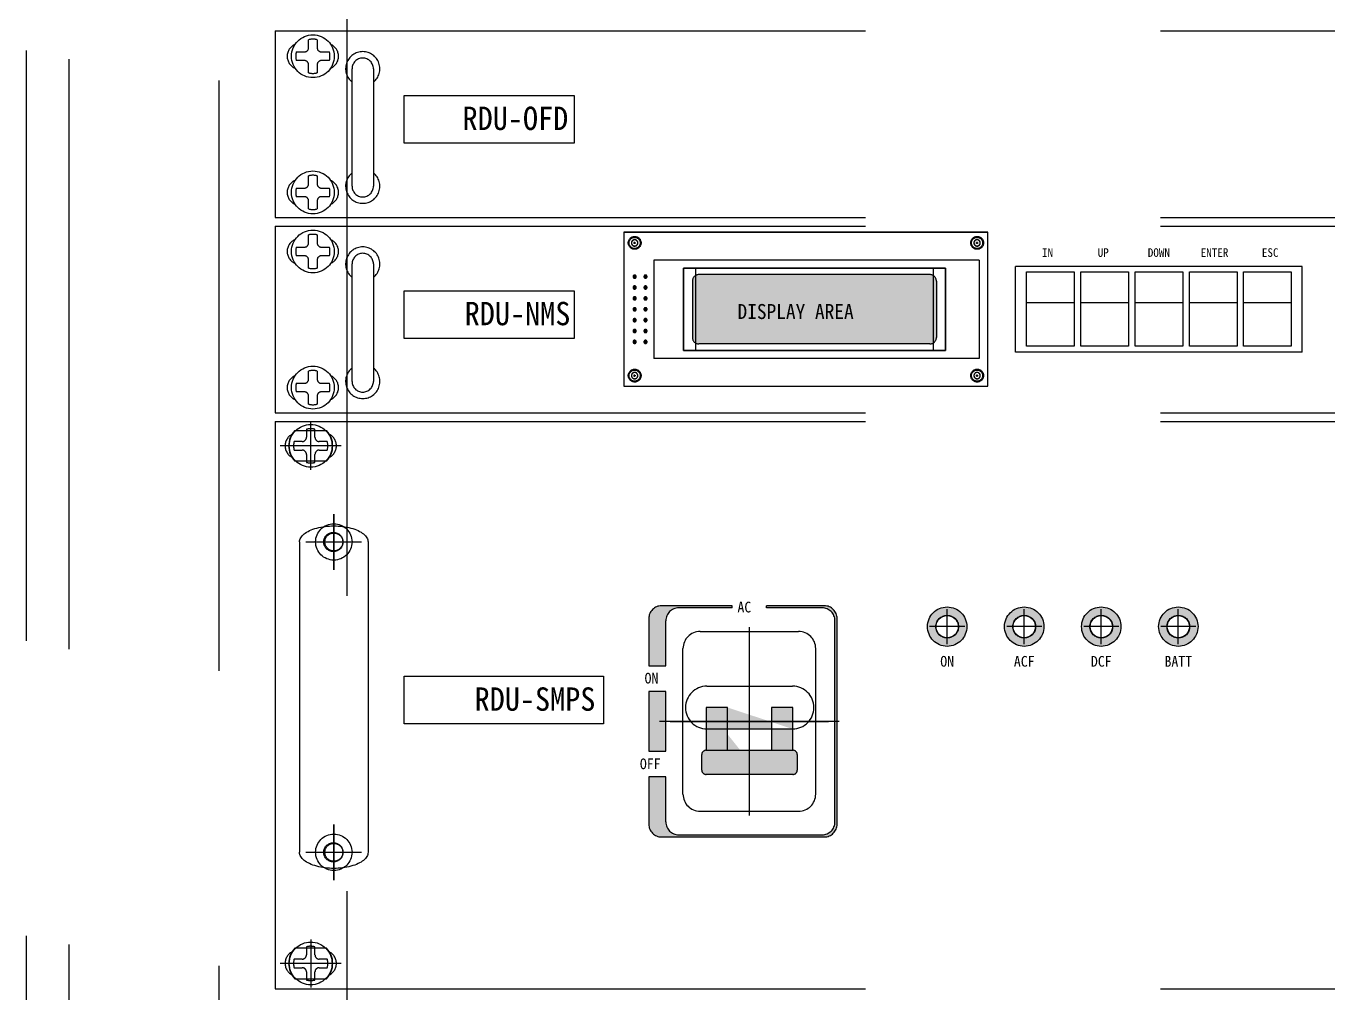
# Model space of a CAD drawing. Header units: millimetres. Extents: x 0 to 2521, y -5 to 594.
# Drawn here: x 2443.82 to 2454.85, y 384.1 to 392.29 of the extents above; entities that cross this region are included whole.
import ezdxf
from ezdxf.enums import TextEntityAlignment as Align

# ---------------------------------------------------------------- set-up
doc = ezdxf.new("R2010")
doc.units = ezdxf.units.MM
doc.header["$LTSCALE"] = 10
doc.linetypes.add('A-DASHD01', pattern=[0.75, 0.5, -0.25])
doc.layers.add('TT-WIRE-EQPM', color=2, linetype='Continuous')
doc.styles.add('굴림체', font='GulimChe.ttf')

# ---------------------------------------------------------------- blocks, each defined once
blk = doc.blocks.new('SMOOTH_0$00025')
at = {"const_width": 0.0001246667}
blk.add_lwpolyline([(-6.2e-05, 0, 1), (6.2e-05, 0, 1)], format="xyb", close=True, dxfattribs=at)

msp = doc.modelspace()

# ---------------------------------------------------------------- hatches: boundary and pattern name
at = {"layer": 'TT-WIRE-EQPM', "linetype": 'A-DASHD01'}
msp.add_hatch(color=256, dxfattribs=at).paths.add_polyline_path([(2451.532677721611, 390.1288180951244, 0.4142135623730951), (2451.478283173574, 390.1832126431627), (2449.520079444195, 390.1832126431627, 0.4142135623730951), (2449.465684896156, 390.1288180951244), (2449.465684896156, 389.650146072387, 0.4142135623730951), (2449.520079444195, 389.5957515243487), (2451.478283173574, 389.5957515243487, 0.4142135623730951), (2451.532677721611, 389.650146072387)])
h = msp.add_hatch(color=256, dxfattribs=at)
h.paths.add_polyline_path([(2449.240767749392, 385.927556477389), (2449.09571562129, 385.927556477389), (2449.09571562129, 385.5286631251083, 0.4142135623731477), (2449.204504717367, 385.4198740290316), (2450.582499934338, 385.4198740290313, 0.4142135623731398), (2450.691289030414, 385.528663125108), (2450.691289030414, 386.3989758937211), (2450.673157514402, 386.3989758937211), (2450.673157514402, 385.5467946411209, -0.4142135623731457), (2450.564368418325, 385.4380055450442), (2449.349556845469, 385.4380055450444, -0.4142135623730921), (2449.240767749392, 385.546794641121)])
h.paths.add_polyline_path([(2449.240767749392, 386.6528171178999), (2449.09571562129, 386.6528171178999), (2449.09571562129, 386.1451346695422), (2449.240767749392, 386.1451346695422)])
h.paths.add_polyline_path([(2450.582499934338, 387.3780777584108), (2450.092949001993, 387.3780777584108), (2450.092949001993, 387.359946242398), (2450.564368418325, 387.359946242398, -0.4142135623731119), (2450.673157514402, 387.2511571463214), (2450.673157514402, 386.3989758937211), (2450.691289030414, 386.3989758937211), (2450.691289030414, 387.2692886623341, 0.4142135623729869)])
h.paths.add_polyline_path([(2449.349556845469, 387.359946242398), (2449.802844745789, 387.359946242398), (2449.802844745789, 387.3780777584108), (2449.204504717367, 387.3780777584108, 0.4142135623731395), (2449.09571562129, 387.2692886623341), (2449.09571562129, 386.8703953100531), (2449.240767749392, 386.8703953100531), (2449.240767749392, 387.2511571463214, -0.4142135623730285)])
h = msp.add_hatch(color=256, dxfattribs=at)
h.paths.add_polyline_path([(2451.623805522449, 387.0342882440289, 1), (2451.623805522449, 387.3679081386638, 1)])
h.paths.add_polyline_path([(2451.623805522449, 387.2953820746127, -1), (2451.623805522449, 387.1068143080798, -1)], flags=16)
h.paths.add_polyline_path([(2452.276540098909, 387.3679081386638, 1), (2452.276540098909, 387.0342882440289, 1)])
h.paths.add_polyline_path([(2452.276540098909, 387.1068143080798, -1), (2452.276540098909, 387.2953820746127, -1)], flags=16)
h.paths.add_polyline_path([(2452.929274675369, 387.0342882440289, 1), (2452.929274675369, 387.3679081386638, 1)])
h.paths.add_polyline_path([(2452.929274675369, 387.2953820746127, -1), (2452.929274675369, 387.1068143080798, -1)], flags=16)
h.paths.add_polyline_path([(2453.582009251829, 387.0342882440289, 1), (2453.582009251829, 387.3679081386638, 1)])
h.paths.add_polyline_path([(2453.582009251829, 387.2953820746127, -1), (2453.582009251829, 387.1068143080798, -1)], flags=16)
h = msp.add_hatch(color=256, dxfattribs=at)
edge = h.paths.add_edge_path()
edge.add_line((2450.35374856355, 386.1176443023709), (2450.35374856355, 385.9857989318549))
edge.add_arc((2450.317485531524, 385.9857989318549), 0.03626303202554672, -90, 0, ccw=False)
edge.add_line((2450.317485531524, 385.9495358998294), (2449.581456525835, 385.9495358998294))
edge.add_arc((2449.581456525835, 385.9857989318549), 0.03626303202554672, 180, 270, ccw=False)
edge.add_line((2449.545193493809, 385.9857989318549), (2449.545193493809, 386.1176443023709))
edge.add_arc((2449.581456525835, 386.1176443023709), 0.03626303202554672, 90, 180, ccw=False)
edge.add_line((2449.581456525835, 386.1539073343964), (2450.317485531524, 386.1539073343964))
edge.add_arc((2450.317485531524, 386.1176443023709), 0.03626303202554672, 0, 90, ccw=False)
h.paths.add_polyline_path([(2450.136170371396, 386.5165376546519), (2450.136170371396, 386.1539073343964), (2450.317485531524, 386.1539073343964), (2450.317485531524, 386.5165376546519)])
edge = h.paths.add_edge_path()
edge.add_line((2449.588526308655, 386.3345696454185), (2450.313786949166, 386.3345696454185))
edge.add_line((2449.762771685962, 386.5165376546519), (2449.581456525835, 386.5165376546519))
edge.add_line((2449.690245621911, 386.1539073343964), (2449.871560782039, 386.1539073343964))
edge.add_line((2449.581456525835, 386.5165376546519), (2449.581456525835, 386.1539073343964))
edge.add_line((2449.762771685962, 386.1539073343964), (2449.762771685962, 386.5165376546519))
h = msp.add_hatch(color=256, dxfattribs=at)
h.paths.add_polyline_path([(2449.581456525835, 386.1539073343964), (2449.762771685962, 386.1539073343964), (2449.762771685962, 386.5165376546519), (2449.581456525835, 386.5165376546519)])
edge = h.paths.add_edge_path()
edge.add_line((2449.690245621911, 386.1539073343964), (2449.871560782039, 386.1539073343964))
edge.add_arc((2449.581456525835, 386.1176443023709), 0.03626303202554672, 89.99999999999999, 180)
h = msp.add_hatch(color=256, dxfattribs=at)
edge = h.paths.add_edge_path()
edge.add_line((2450.35374856355, 386.1176443023709), (2450.35374856355, 385.9857989318549))
edge.add_arc((2450.317485531524, 385.9857989318549), 0.03626303202554672, -90, 0, ccw=False)
edge.add_line((2450.317485531524, 385.9495358998294), (2449.581456525835, 385.9495358998294))
edge.add_arc((2449.581456525835, 385.9857989318549), 0.03626303202554672, 180, 270, ccw=False)
edge.add_line((2449.545193493809, 385.9857989318549), (2449.545193493809, 386.1176443023709))
edge.add_arc((2449.581456525835, 386.1176443023709), 0.03626303202554672, 90, 180, ccw=False)
edge.add_line((2449.581456525835, 386.1539073343964), (2450.317485531524, 386.1539073343964))
edge.add_arc((2450.317485531524, 386.1176443023709), 0.03626303202554672, 0, 90, ccw=False)
h.paths.add_polyline_path([(2450.136170371396, 386.5165376546519), (2450.136170371396, 386.1539073343964), (2450.317485531524, 386.1539073343964), (2450.317485531524, 386.5165376546519)])
edge = h.paths.add_edge_path()
edge.add_line((2449.588526308655, 386.3345696454185), (2450.313786949166, 386.3345696454185))
edge.add_line((2449.762771685962, 386.5165376546519), (2449.581456525835, 386.5165376546519))
edge.add_line((2449.690245621911, 386.1539073343964), (2449.871560782039, 386.1539073343964))
edge.add_line((2449.581456525835, 386.5165376546519), (2449.581456525835, 386.1539073343964))
edge.add_line((2449.762771685962, 386.1539073343964), (2449.762771685962, 386.5165376546519))
h = msp.add_hatch(color=256, dxfattribs=at)
h.paths.add_polyline_path([(2449.581456525835, 386.1539073343964), (2449.762771685962, 386.1539073343964), (2449.762771685962, 386.5165376546519), (2449.581456525835, 386.5165376546519)])
edge = h.paths.add_edge_path()
edge.add_line((2449.690245621911, 386.1539073343964), (2449.871560782039, 386.1539073343964))
edge.add_arc((2449.581456525835, 386.1176443023709), 0.03626303202554672, 89.99999999999999, 180)

# ---------------------------------------------------------------- linework, layer by layer
for p, q in [((2443.820606031385, 437.0818644771379), (2443.820606031386, 372.2799444417243)), ((2444.183235775646, 437.0093385282857), (2444.183235775646, 376.2752198255246)), ((2445.452439880556, 436.8280236561556), (2445.452439880556, 372.4612593138542)), ((2446.540329113337, 372.4612593138542), (2446.540329113336, 436.8280236561556)), ((2445.931097215563, 392.2465791654028), (2445.931097215563, 390.6655109690926)), ((2445.931097215563, 392.246579165403), (2463.431636471084, 392.2465791654022)), ((2446.58233175794, 390.9319324518971), (2446.58233175794, 391.9265289521458)), ((2446.763646918068, 391.9265289521458), (2446.763646918068, 390.9319324518971)), ((2445.931097215563, 390.6655109690926), (2463.431636471084, 390.6655109690898)), ((2445.931097215639, 390.5929849050494), (2445.931097215639, 389.011916708739)), ((2445.931097215639, 390.5929849050494), (2463.43163647116, 390.5929849050488)), ((2448.885476383748, 390.5422166602162), (2451.967834105918, 390.5422166602162)), ((2448.885476383748, 390.5422166602162), (2448.885476383748, 389.2367475072972)), ((2451.967834105918, 390.5422166602162), (2448.885476383748, 390.5422166602162)), ((2448.885476383748, 390.5422166602162), (2448.885476383748, 389.2367475072972)), ((2451.967834105918, 389.2367475072972), (2451.967834105918, 390.5422166602162)), ((2448.966923153677, 390.4515590801525), (2448.985344773947, 390.4515590801525)), ((2448.966923153677, 390.4515590801525), (2448.985344773947, 390.4515590801525)), ((2448.976133963812, 390.4423482700175), (2448.976133963812, 390.4607698902875)), ((2448.976133963812, 390.4423482700175), (2448.976133963812, 390.4607698902875)), ((2451.867965715719, 390.4515590801525), (2451.886387335989, 390.4515590801525)), ((2451.867965715719, 390.4515590801525), (2451.886387335989, 390.4515590801525)), ((2451.877176525854, 390.4423482700175), (2451.877176525854, 390.4607698902875)), ((2451.877176525854, 390.4423482700175), (2451.877176525854, 390.4607698902875)), ((2446.582331758016, 389.2783381915438), (2446.582331758016, 390.2729346917924)), ((2446.763646918143, 390.2729346917924), (2446.763646918143, 389.2783381915438)), ((2451.895308041867, 390.3065069520503), (2449.139317607927, 390.3065069520503)), ((2449.139317607927, 390.3065069520503), (2449.139317607927, 389.4724572154632)), ((2451.608830088864, 390.237607191201), (2449.389532528901, 390.237607191201)), ((2449.389532528901, 390.237607191201), (2449.389532528901, 389.5413569763106)), ((2451.505480447593, 390.2376071911989), (2449.492882170176, 390.2376071911989)), ((2449.492882170176, 390.2376071911989), (2449.492882170176, 389.5413569763106)), ((2451.505480447593, 390.2376071911989), (2451.505480447593, 389.5413569763106)), ((2451.608830088864, 389.5413569763106), (2451.608830088864, 390.237607191201)), ((2451.895308041867, 390.3065069520503), (2451.895308041867, 389.4724572154632)), ((2454.631986921424, 390.2521124040114), (2452.202363775713, 390.2521124040114)), ((2452.202363775713, 389.5268517635006), (2452.202363775713, 390.2521124040112)), ((2454.631986921424, 390.2521124040114), (2452.202363775713, 390.2521124040114)), ((2452.202363775713, 389.5268517635006), (2452.202363775713, 390.2521124040112)), ((2454.631986921424, 389.5268517635006), (2454.631986921424, 390.2521124040114)), ((2454.631986921424, 389.5268517635006), (2454.631986921424, 390.2521124040114)), ((2448.966923153677, 390.1658063877912), (2448.985344773947, 390.1658063877912)), ((2448.966923153677, 390.1658063877912), (2448.985344773947, 390.1658063877912)), ((2448.976133963812, 390.156595577656), (2448.976133963812, 390.1750171979263)), ((2448.976133963812, 390.156595577656), (2448.976133963812, 390.1750171979263)), ((2449.059031255021, 390.1658063877912), (2449.077452875291, 390.1658063877912)), ((2449.059031255021, 390.1658063877912), (2449.077452875291, 390.1658063877912)), ((2449.068242065156, 390.156595577656), (2449.068242065156, 390.1750171979263)), ((2449.068242065156, 390.156595577656), (2449.068242065156, 390.1750171979263)), ((2449.465684896156, 390.1288180951244), (2449.465684896156, 389.650146072387)), ((2451.478283173574, 390.1832126431627), (2449.520079444195, 390.1832126431627)), ((2451.532677721611, 390.1288180951244), (2451.532677721611, 389.650146072387)), ((2448.966923153677, 390.073698286447), (2448.985344773947, 390.073698286447)), ((2448.966923153677, 390.073698286447), (2448.985344773947, 390.073698286447)), ((2448.976133963812, 390.0644874763119), (2448.976133963812, 390.0829090965821)), ((2448.976133963812, 390.0644874763119), (2448.976133963812, 390.0829090965821)), ((2448.976133963812, 389.9723793749658), (2448.976133963812, 389.990800995236)), ((2448.976133963812, 389.9723793749658), (2448.976133963812, 389.990800995236)), ((2449.059031255021, 390.073698286447), (2449.077452875291, 390.073698286447)), ((2449.059031255021, 390.073698286447), (2449.077452875291, 390.073698286447)), ((2449.068242065156, 390.0644874763119), (2449.068242065156, 390.0829090965821)), ((2449.068242065156, 390.0644874763119), (2449.068242065156, 390.0829090965821)), ((2449.068242065156, 389.9723793749658), (2449.068242065156, 389.990800995236)), ((2449.068242065156, 389.9723793749658), (2449.068242065156, 389.990800995236)), ((2448.966923153677, 389.9815901851009), (2448.985344773947, 389.9815901851009)), ((2448.966923153677, 389.9815901851009), (2448.985344773947, 389.9815901851009)), ((2448.966923153677, 389.8894820837567), (2448.985344773947, 389.8894820837567)), ((2448.966923153677, 389.8894820837567), (2448.985344773947, 389.8894820837567)), ((2448.976133963812, 389.8802712736218), (2448.976133963812, 389.8986928938918)), ((2448.976133963812, 389.8802712736218), (2448.976133963812, 389.8986928938918)), ((2449.059031255021, 389.9815901851009), (2449.077452875291, 389.9815901851009)), ((2449.059031255021, 389.9815901851009), (2449.077452875291, 389.9815901851009)), ((2449.059031255021, 389.8894820837567), (2449.077452875291, 389.8894820837567)), ((2449.059031255021, 389.8894820837567), (2449.077452875291, 389.8894820837567)), ((2449.068242065156, 389.8802712736218), (2449.068242065156, 389.8986928938918)), ((2449.068242065156, 389.8802712736218), (2449.068242065156, 389.8986928938918)), ((2452.295088651306, 389.9467067217783), (2452.699065619689, 389.9467067217783)), ((2452.755128078285, 389.9467067217783), (2453.159105046667, 389.9467067217783)), ((2453.215167505264, 389.9467067217783), (2453.619144473647, 389.9467067217783)), ((2453.675206932243, 389.9467067217783), (2454.079183900625, 389.9467067217783)), ((2454.135246359222, 389.9467067217783), (2454.539223327604, 389.9467067217783)), ((2448.966923153677, 389.7973739824125), (2448.985344773947, 389.7973739824125)), ((2448.966923153677, 389.7973739824125), (2448.985344773947, 389.7973739824125)), ((2448.976133963812, 389.7881631722776), (2448.976133963812, 389.8065847925478)), ((2448.976133963812, 389.7881631722776), (2448.976133963812, 389.8065847925478)), ((2449.059031255021, 389.7973739824125), (2449.077452875291, 389.7973739824125)), ((2449.059031255021, 389.7973739824125), (2449.077452875291, 389.7973739824125)), ((2449.068242065156, 389.7881631722776), (2449.068242065156, 389.8065847925478)), ((2449.068242065156, 389.7881631722776), (2449.068242065156, 389.8065847925478)), ((2448.966923153677, 389.7052658810665), (2448.985344773947, 389.7052658810665)), ((2448.966923153677, 389.7052658810665), (2448.985344773947, 389.7052658810665)), ((2448.976133963812, 389.6960550709315), (2448.976133963812, 389.7144766912015)), ((2448.976133963812, 389.6960550709315), (2448.976133963812, 389.7144766912015)), ((2449.059031255021, 389.7052658810665), (2449.077452875291, 389.7052658810665)), ((2449.059031255021, 389.7052658810665), (2449.077452875291, 389.7052658810665)), ((2449.068242065156, 389.6960550709315), (2449.068242065156, 389.7144766912015)), ((2449.068242065156, 389.6960550709315), (2449.068242065156, 389.7144766912015)), ((2448.966923153677, 389.6131577797224), (2448.985344773947, 389.6131577797224)), ((2448.966923153677, 389.6131577797224), (2448.985344773947, 389.6131577797224)), ((2448.976133963812, 389.6039469695875), (2448.976133963812, 389.6223685898574)), ((2448.976133963812, 389.6039469695875), (2448.976133963812, 389.6223685898574)), ((2449.059031255021, 389.6131577797224), (2449.077452875291, 389.6131577797224)), ((2449.059031255021, 389.6131577797224), (2449.077452875291, 389.6131577797224)), ((2449.068242065156, 389.6039469695875), (2449.068242065156, 389.6223685898574)), ((2449.068242065156, 389.6039469695875), (2449.068242065156, 389.6223685898574)), ((2451.478283173574, 389.5957515243487), (2449.520079444195, 389.5957515243487)), ((2451.895308041867, 389.4724572154632), (2449.139317607927, 389.4724572154632)), ((2449.389532528901, 389.5413569763106), (2451.608830088864, 389.5413569763106)), ((2451.505480447593, 389.5413569763106), (2449.492882170176, 389.5413569763106)), ((2454.631986921424, 389.5268517635006), (2452.202363775713, 389.5268517635006)), ((2454.631986921424, 389.5268517635006), (2452.202363775713, 389.5268517635006)), ((2448.966923153677, 389.3274050873611), (2448.985344773947, 389.3274050873611)), ((2448.966923153677, 389.3274050873611), (2448.985344773947, 389.3274050873611)), ((2448.976133963812, 389.318194277226), (2448.976133963812, 389.3366158974962)), ((2448.976133963812, 389.318194277226), (2448.976133963812, 389.3366158974962)), ((2451.867965715719, 389.3274050873611), (2451.886387335989, 389.3274050873611)), ((2451.867965715719, 389.3274050873611), (2451.886387335989, 389.3274050873611)), ((2451.877176525854, 389.318194277226), (2451.877176525854, 389.3366158974962)), ((2451.877176525854, 389.318194277226), (2451.877176525854, 389.3366158974962)), ((2448.885476383748, 389.2367475072972), (2451.967834105918, 389.2367475072972)), ((2448.885476383748, 389.2367475072972), (2451.967834105918, 389.2367475072972)), ((2445.931097215639, 389.011916708739), (2463.43163647116, 389.0119167087363)), ((2445.931097216037, 388.9393906447135), (2445.931097216037, 384.1345389013304)), ((2445.931097216037, 388.9393906447135), (2463.431636471565, 388.9393906447126)), ((2446.23208038185, 388.5296183828272), (2446.23208038185, 388.9357643415132)), ((2446.098533427164, 388.8632382774621), (2446.365627336536, 388.863238277462)), ((2446.195817349824, 388.873137481288), (2446.195817349824, 388.8052174262212)), ((2446.268343413876, 388.8052174262212), (2446.268343413876, 388.873137481288)), ((2446.491361060833, 388.7326913621702), (2445.972799702867, 388.7326913621702)), ((2446.159554317799, 388.7689543941957), (2446.091634262732, 388.7689543941957)), ((2446.091634262732, 388.6964283301446), (2446.159554317799, 388.6964283301446)), ((2446.372526500968, 388.7689543941957), (2446.304606445901, 388.7689543941957)), ((2446.304606445901, 388.6964283301446), (2446.372526500968, 388.6964283301446)), ((2446.365627336536, 388.602144446878), (2446.098533427164, 388.6021444468782)), ((2446.195817349824, 388.6601652981191), (2446.195817349824, 388.5922452430522)), ((2446.268343413876, 388.5922452430522), (2446.268343413876, 388.6601652981191)), ((2446.427900754787, 388.1542960013619), (2446.427900754787, 387.6828765850298)), ((2446.427900754787, 388.1542960013619), (2446.427900754787, 387.6828765850298)), ((2446.427900754928, 387.6828765851174), (2446.427900754928, 388.1542960014492)), ((2446.137796498724, 387.9185862932833), (2446.137796498724, 385.2895164714324)), ((2446.192191046621, 387.9185862931959), (2446.663610462953, 387.9185862931959)), ((2446.192191046621, 387.9185862931959), (2446.663610462953, 387.9185862931959)), ((2446.192191046763, 387.9185862932833), (2446.663610463094, 387.9185862932833)), ((2446.718005011133, 387.9185862932831), (2446.718005011133, 385.2895164714321)), ((2449.802844745789, 387.3780777584108), (2449.204504717367, 387.3780777584108)), ((2449.802844745789, 387.359946242398), (2449.349556845469, 387.359946242398)), ((2449.802844745789, 387.359946242398), (2449.802844745789, 387.3780777584108)), ((2450.582499934338, 387.3780777584108), (2450.092949001993, 387.3780777584108)), ((2450.092949001993, 387.359946242398), (2450.092949001993, 387.3780777584108)), ((2450.564368418325, 387.359946242398), (2450.092949001993, 387.359946242398)), ((2451.623805522449, 387.0524197600417), (2451.623805522449, 387.349776622651)), ((2452.276540098909, 387.0524197600417), (2452.276540098909, 387.349776622651)), ((2452.929274675369, 387.0524197600417), (2452.929274675369, 387.349776622651)), ((2453.582009251829, 387.0524197600417), (2453.582009251829, 387.349776622651)), ((2449.09571562129, 387.2692886623341), (2449.09571562129, 386.8703953100531)), ((2449.240767749392, 386.8703953100531), (2449.240767749392, 387.2511571463214)), ((2450.673157514402, 385.5467946411209), (2450.673157514402, 387.2511571463214)), ((2450.691289030414, 385.528663125108), (2450.691289030414, 387.2692886623341)), ((2449.530872005597, 387.1604995662575), (2450.364921742184, 387.1604995662575)), ((2449.94789687389, 385.6011891891591), (2449.94789687389, 387.1967625982832)), ((2449.94789687389, 385.6011891891591), (2449.94789687389, 387.1967625982832)), ((2449.94789687389, 385.6011891891591), (2449.94789687389, 387.1967625982832)), ((2449.94789687389, 385.6011891891591), (2449.94789687389, 387.1967625982832)), ((2451.772483953754, 387.2010981913464), (2451.475127091145, 387.2010981913464)), ((2452.425218530214, 387.2010981913464), (2452.127861667605, 387.2010981913464)), ((2453.077953106673, 387.2010981913464), (2452.780596244064, 387.2010981913464)), ((2453.730687683134, 387.2010981913464), (2453.433330820524, 387.2010981913464)), ((2449.385819877495, 385.7825043492866), (2449.385819877495, 387.0154474381553)), ((2450.509973870287, 385.7825043492866), (2450.509973870287, 387.0154474381553)), ((2449.385819877495, 385.8550304133379), (2449.385819877495, 386.9429213741043)), ((2450.509973870287, 385.8550304133379), (2450.509973870287, 386.9429213741043)), ((2449.09571562129, 386.8703953100531), (2449.240767749392, 386.8703953100531)), ((2447.024260968389, 386.7814573481527), (2448.711570415232, 386.7814573481527)), ((2447.024260968389, 386.3767502032114), (2447.024260968389, 386.7814573481527)), ((2448.711570415232, 386.7814573481527), (2448.711570415232, 386.3767502032114)), ((2449.588526308655, 386.6971999656741), (2450.313786949166, 386.6971999656741)), ((2449.588526308655, 386.6971999656741), (2450.313786949166, 386.6971999656741)), ((2449.09571562129, 386.6528171178999), (2449.09571562129, 386.1451346695422)), ((2449.240767749392, 386.6528171178999), (2449.09571562129, 386.6528171178999)), ((2449.240767749392, 386.1451346695422), (2449.240767749392, 386.6528171178999)), ((2449.581456525835, 386.5165376546519), (2449.581456525835, 386.1539073343966)), ((2449.762771685962, 386.5165376546519), (2449.581456525835, 386.5165376546519)), ((2449.581456525835, 386.5165376546519), (2449.581456525835, 386.1539073343966)), ((2449.762771685962, 386.5165376546519), (2449.581456525835, 386.5165376546519)), ((2449.762771685962, 386.1539073343966), (2449.762771685962, 386.5165376546519)), ((2449.762771685962, 386.1539073343966), (2449.762771685962, 386.5165376546519)), ((2450.136170371396, 386.5165376546519), (2450.136170371396, 386.1539073343966)), ((2450.317485531524, 386.5165376546519), (2450.136170371396, 386.5165376546519)), ((2450.136170371396, 386.5165376546519), (2450.136170371396, 386.1539073343966)), ((2450.317485531524, 386.5165376546519), (2450.136170371396, 386.5165376546519)), ((2450.317485531524, 386.1539073343966), (2450.317485531524, 386.5165376546519)), ((2450.317485531524, 386.1539073343966), (2450.317485531524, 386.5165376546519)), ((2448.711570415232, 386.3767502032114), (2447.024260968389, 386.3767502032114)), ((2450.709420546427, 386.3989758937211), (2449.186373201354, 386.3989758937211)), ((2450.709420546427, 386.3989758937211), (2449.186373201354, 386.3989758937211)), ((2449.277030781418, 386.3989758937211), (2450.618762966364, 386.3989758937211)), ((2449.277030781418, 386.3989758937211), (2450.618762966364, 386.3989758937211)), ((2449.588526308655, 386.3345696454185), (2450.313786949166, 386.3345696454185)), ((2449.588526308655, 386.3345696454185), (2450.313786949166, 386.3345696454185)), ((2449.09571562129, 386.1451346695422), (2449.240767749392, 386.1451346695422)), ((2449.581456525835, 386.1539073343966), (2449.762771685962, 386.1539073343966)), ((2449.581456525835, 386.1539073343966), (2450.317485531524, 386.1539073343966)), ((2449.581456525835, 386.1539073343966), (2449.762771685962, 386.1539073343966)), ((2449.581456525835, 386.1539073343966), (2450.317485531524, 386.1539073343966)), ((2449.690245621911, 386.1539073343966), (2449.87156078204, 386.1539073343966)), ((2449.690245621911, 386.1539073343966), (2449.87156078204, 386.1539073343966)), ((2450.136170371396, 386.1539073343966), (2450.317485531524, 386.1539073343966)), ((2450.136170371396, 386.1539073343966), (2450.317485531524, 386.1539073343966)), ((2449.545193493809, 385.9857989318549), (2449.545193493809, 386.117644302371)), ((2449.545193493809, 385.9857989318549), (2449.545193493809, 386.117644302371)), ((2450.35374856355, 386.117644302371), (2450.35374856355, 385.9857989318549)), ((2450.35374856355, 386.117644302371), (2450.35374856355, 385.9857989318549)), ((2449.09571562129, 385.927556477389), (2449.09571562129, 385.5286631251083)), ((2449.240767749392, 385.927556477389), (2449.09571562129, 385.927556477389)), ((2449.240767749392, 385.546794641121), (2449.240767749392, 385.927556477389)), ((2450.317485531524, 385.9495358998294), (2449.581456525835, 385.9495358998294)), ((2450.317485531524, 385.9495358998294), (2449.581456525835, 385.9495358998294)), ((2449.530872005597, 385.6374522211844), (2450.364921742184, 385.6374522211846)), ((2446.427900754787, 385.5252261795099), (2446.427900754787, 385.0538067631778)), ((2446.427900754787, 385.5252261795099), (2446.427900754787, 385.0538067631778)), ((2446.427900754928, 385.0538067632664), (2446.427900754928, 385.5252261795982)), ((2449.204504717367, 385.4198740290316), (2450.582499934338, 385.4198740290313)), ((2449.349556845469, 385.4380055450444), (2450.564368418325, 385.4380055450442)), ((2446.192191046621, 385.2895164713439), (2446.663610462953, 385.2895164713439)), ((2446.192191046621, 385.2895164713439), (2446.663610462953, 385.2895164713439)), ((2446.192191046763, 385.2895164714324), (2446.663610463094, 385.2895164714324)), ((2446.365627336535, 384.4790377055702), (2446.098533427163, 384.4790377055702)), ((2446.195817349823, 384.4889369093961), (2446.195817349823, 384.4210168543294)), ((2446.232080381849, 384.5515637696213), (2446.232080381848, 384.1454178109352)), ((2446.268343413874, 384.4210168543294), (2446.268343413874, 384.4889369093961)), ((2446.159554317797, 384.3847538223039), (2446.091634262731, 384.3847538223039)), ((2446.372526500967, 384.3847538223039), (2446.304606445899, 384.3847538223039)), ((2446.491361060831, 384.3484907902783), (2445.972799702866, 384.3484907902783)), ((2446.091634262731, 384.3122277582528), (2446.159554317797, 384.3122277582528)), ((2446.195817349823, 384.2759647262272), (2446.195817349823, 384.2080446711603)), ((2446.268343413874, 384.2080446711603), (2446.268343413874, 384.2759647262272)), ((2446.304606445899, 384.3122277582528), (2446.372526500967, 384.3122277582528)), ((2446.098533427162, 384.2179438749863), (2446.365627336535, 384.2179438749863)), ((2445.931097216037, 384.1345389013304), (2463.431636471566, 384.1345389013277))]:
    msp.add_line(p, q, dxfattribs=at)
for points in [[(2446.099335087336, 392.1328530022995, 0.6633249584375194), (2446.099335087336, 391.9324015506076)], [(2446.401527020792, 391.9324015506127, 0.663324958351864), (2446.401527020792, 392.1328530022947)], [(2446.099335087336, 390.9796885838872, 0.6633249584375194), (2446.099335087336, 390.7792371321952)], [(2446.401527020792, 390.7792371322004, 0.663324958351864), (2446.401527020792, 390.9796885838821)], [(2446.099335087412, 390.4792587419461, 0.6633249584375194), (2446.099335087412, 390.2788072902542)], [(2446.401527020867, 390.2788072902592, 0.663324958351864), (2446.401527020867, 390.479258741941)], [(2446.099335087412, 389.3260943235337, 0.6633249584375194), (2446.099335087412, 389.1256428718415)], [(2446.401527020867, 389.1256428718469, 0.663324958351864), (2446.401527020867, 389.3260943235287)]]:
    msp.add_lwpolyline(points, format="xyb", dxfattribs=at)
for points in [[(2446.322957118109, 392.0688903084792), (2446.390877173176, 392.0688903084792, -0.1270166537925512), (2446.390877173176, 391.9963642444282), (2446.322957118109, 391.9963642444282, 0.4142135623730951), (2446.286694086084, 391.9601012124026), (2446.286694086084, 391.8921811573358, -0.1270166537926981), (2446.214168022032, 391.8921811573358), (2446.214168022032, 391.9601012124026, 0.414213562373095), (2446.177904990006, 391.9963642444282), (2446.10998493494, 391.9963642444282, -0.1270166537925509), (2446.10998493494, 392.0688903084792), (2446.177904990006, 392.0688903084792, 0.4142135623730488), (2446.214168022032, 392.1051533405048), (2446.214168022032, 392.1730733955714, -0.127016653792698), (2446.286694086084, 392.1730733955714), (2446.286694086084, 392.1051533405048, 0.4142135623730605)], [(2446.322957118109, 390.9157258900667), (2446.390877173176, 390.9157258900667, -0.1270166537925512), (2446.390877173176, 390.8431998260158), (2446.322957118109, 390.8431998260158, 0.4142135623730951), (2446.286694086084, 390.8069367939903), (2446.286694086084, 390.7390167389234, -0.1270166537926981), (2446.214168022032, 390.7390167389234), (2446.214168022032, 390.8069367939903, 0.414213562373095), (2446.177904990006, 390.8431998260158), (2446.10998493494, 390.8431998260158, -0.1270166537925509), (2446.10998493494, 390.9157258900667), (2446.177904990006, 390.9157258900667, 0.4142135623730488), (2446.214168022032, 390.9519889220923), (2446.214168022032, 391.019908977159, -0.127016653792698), (2446.286694086084, 391.019908977159), (2446.286694086084, 390.9519889220923, 0.4142135623730605)], [(2446.322957118185, 390.4152960481255), (2446.390877173251, 390.4152960481255, -0.1270166537925512), (2446.390877173251, 390.3427699840747), (2446.322957118185, 390.3427699840747, 0.4142135623730951), (2446.28669408616, 390.3065069520492), (2446.28669408616, 390.2385868969823, -0.1270166537926981), (2446.214168022108, 390.2385868969823), (2446.214168022108, 390.3065069520492, 0.414213562373095), (2446.177904990082, 390.3427699840747), (2446.109984935016, 390.3427699840747, -0.1270166537925509), (2446.109984935016, 390.4152960481255), (2446.177904990082, 390.4152960481255, 0.4142135623730488), (2446.214168022108, 390.4515590801512), (2446.214168022108, 390.519479135218, -0.127016653792698), (2446.28669408616, 390.519479135218), (2446.28669408616, 390.4515590801512, 0.4142135623730605)], [(2446.322957118185, 389.2621316297132), (2446.390877173251, 389.2621316297132, -0.1270166537925512), (2446.390877173251, 389.1896055656623), (2446.322957118185, 389.1896055656623, 0.4142135623730951), (2446.28669408616, 389.1533425336368), (2446.28669408616, 389.0854224785699, -0.1270166537926981), (2446.214168022108, 389.0854224785699), (2446.214168022108, 389.1533425336368, 0.414213562373095), (2446.177904990082, 389.1896055656623), (2446.109984935016, 389.1896055656623, -0.1270166537925509), (2446.109984935016, 389.2621316297132), (2446.177904990082, 389.2621316297132, 0.4142135623730488), (2446.214168022108, 389.2983946617387), (2446.214168022108, 389.3663147168056, -0.127016653792698), (2446.28669408616, 389.3663147168056), (2446.28669408616, 389.2983946617387, 0.4142135623730605)]]:
    msp.add_lwpolyline(points, format="xyb", close=True, dxfattribs=at)
for points in [[(2447.024260967914, 391.7005376423785), (2448.46352375136, 391.7005376423785), (2448.46352375136, 391.295830497437), (2447.024260967914, 391.295830497437)], [(2449.389532528901, 390.237607191201), (2451.608830088864, 390.237607191201), (2451.608830088864, 389.5413569763106), (2449.389532528901, 389.5413569763106)], [(2452.295088651306, 390.2052641639302), (2452.699065619689, 390.2052641639302), (2452.699065619689, 389.5756512929347), (2452.295088651306, 389.5756512929347)], [(2452.755128078285, 390.2052641639302), (2453.159105046667, 390.2052641639302), (2453.159105046667, 389.5756512929347), (2452.755128078285, 389.5756512929347)], [(2453.215167505264, 390.2052641639302), (2453.619144473647, 390.2052641639302), (2453.619144473647, 389.5756512929347), (2453.215167505264, 389.5756512929347)], [(2453.675206932243, 390.2052641639302), (2454.079183900625, 390.2052641639302), (2454.079183900625, 389.5756512929347), (2453.675206932243, 389.5756512929347)], [(2454.135246359222, 390.2052641639302), (2454.539223327604, 390.2052641639302), (2454.539223327604, 389.5756512929347), (2454.135246359222, 389.5756512929347)], [(2447.02426096799, 390.0469433820251), (2448.463523751436, 390.0469433820251), (2448.463523751436, 389.6422362370837), (2447.02426096799, 389.6422362370837)]]:
    msp.add_lwpolyline(points, close=True, dxfattribs=at)
for centre, radius in [((2446.250431054058, 392.0326272764537), 0.1813151601276507), ((2446.250431054058, 390.8794628580414), 0.1813151601276507), ((2446.250431054134, 390.3790330161002), 0.1813151601276507), ((2448.976565188899, 390.4515590801525), 0.05439454803829522), ((2448.976133963812, 390.4515590801525), 0.04714194163318918), ((2451.877607750941, 390.4515590801525), 0.05439454803829522), ((2451.877176525854, 390.4515590801525), 0.04714194163318918), ((2446.250431054134, 389.2258685976876), 0.1813151601276507), ((2448.976565188899, 389.3274050873611), 0.05439454803829522), ((2448.976133963812, 389.3274050873611), 0.04714194163318918), ((2451.877607750941, 389.3274050873611), 0.05439454803829522), ((2451.877176525854, 389.3274050873611), 0.04714194163318918), ((2446.23208038185, 388.7326913621702), 0.1813151601277336), ((2446.427900754928, 387.9185862932833), 0.1541178861085), ((2446.424274451746, 387.9185862932831), 0.08159182205744119), ((2446.427900754787, 387.9185862931959), 0.07615236725364813), ((2451.623805522449, 387.2010981913464), 0.1668099473175149), ((2452.276540098909, 387.2010981913464), 0.1668099473175149), ((2452.929274675369, 387.2010981913464), 0.1668099473175149), ((2453.582009251829, 387.2010981913464), 0.1668099473175149), ((2451.623805522449, 387.2010981913464), 0.09609703486769883), ((2451.623805522449, 387.2010981913464), 0.09428388326642151), ((2452.276540098909, 387.2010981913464), 0.09609703486769883), ((2452.276540098909, 387.2010981913464), 0.09428388326642151), ((2452.929274675369, 387.2010981913464), 0.09609703486769883), ((2452.929274675369, 387.2010981913464), 0.09428388326642151), ((2453.582009251829, 387.2010981913464), 0.09609703486769883), ((2453.582009251829, 387.2010981913464), 0.09428388326642151), ((2446.427900754928, 385.2895164714322), 0.1541178861085), ((2446.424274451746, 385.2895164714322), 0.08159182205744119), ((2446.427900754787, 385.2895164713439), 0.07615236725364813), ((2446.232080381848, 384.3484907902783), 0.1813151601277336)]:
    msp.add_circle(centre, radius, dxfattribs=at)
for centre, radius, start, end in [((2446.672989338004, 391.9265289521458), 0.1450521281021206, 308.6821874534055, 231.3178125465944), ((2446.672989338004, 391.9265289521458), 0.09065758006382535, 0, 180), ((2446.672989338004, 390.9319324518971), 0.1450521281021206, 128.6821874534056, 51.31781254659445), ((2446.672989338004, 390.9319324518971), 0.09065758006382535, 180, 0), ((2448.976133963812, 390.4515590801525), 0.02719727401914761, 0, 180), ((2448.976133963812, 390.4515590801525), 0.02719727401914761, 0, 180), ((2448.976133963812, 390.4515590801525), 0.02719727401914761, 180, 0), ((2448.976133963812, 390.4515590801525), 0.02719727401914761, 180, 0), ((2448.976133963812, 390.4515590801525), 0.02629069821766504, 90, 270), ((2448.976133963812, 390.4515590801525), 0.02629069821766504, 90, 270), ((2448.976133963812, 390.4515590801525), 0.02629069821766504, 90, 270), ((2448.976133963812, 390.4515590801525), 0.02629069821766504, 270, 90), ((2448.976133963812, 390.4515590801525), 0.02629069821766504, 270, 90), ((2448.976133963812, 390.4515590801525), 0.02629069821766504, 270, 90), ((2451.877176525854, 390.4515590801525), 0.02719727401914761, 0, 180), ((2451.877176525854, 390.4515590801525), 0.02719727401914761, 0, 180), ((2451.877176525854, 390.4515590801525), 0.02719727401914761, 180, 0), ((2451.877176525854, 390.4515590801525), 0.02719727401914761, 180, 0), ((2451.877176525854, 390.4515590801525), 0.02629069821766504, 90, 270), ((2451.877176525854, 390.4515590801525), 0.02629069821766504, 90, 270), ((2451.877176525854, 390.4515590801525), 0.02629069821766504, 90, 270), ((2451.877176525854, 390.4515590801525), 0.02629069821766504, 270, 90), ((2451.877176525854, 390.4515590801525), 0.02629069821766504, 270, 90), ((2451.877176525854, 390.4515590801525), 0.02629069821766504, 270, 90), ((2446.67298933808, 390.2729346917924), 0.1450521281021206, 308.6821874534055, 231.3178125465944), ((2446.67298933808, 390.2729346917924), 0.09065758006382535, 0, 180), ((2448.976133963812, 390.1658063877912), 0.01359863700957381, 90, 270), ((2448.976133963812, 390.1658063877912), 0.01359863700957381, 90, 270), ((2448.976133963812, 390.1658063877912), 0.01359863700957381, 90, 270), ((2448.976133963812, 390.1658063877912), 0.009065758006382535, 0, 180), ((2448.976133963812, 390.1658063877912), 0.009065758006382535, 0, 180), ((2448.976133963812, 390.1658063877912), 0.009065758006382535, 180, 0), ((2448.976133963812, 390.1658063877912), 0.009065758006382535, 180, 0), ((2448.976133963812, 390.1658063877912), 0.01359863700957381, 270, 90), ((2448.976133963812, 390.1658063877912), 0.01359863700957381, 270, 90), ((2448.976133963812, 390.1658063877912), 0.01359863700957381, 270, 90), ((2449.068242065156, 390.1658063877912), 0.01359863700957381, 90, 270), ((2449.068242065156, 390.1658063877912), 0.01359863700957381, 90, 270), ((2449.068242065156, 390.1658063877912), 0.01359863700957381, 90, 270), ((2449.068242065156, 390.1658063877912), 0.009065758006382535, 0, 180), ((2449.068242065156, 390.1658063877912), 0.009065758006382535, 0, 180), ((2449.068242065156, 390.1658063877912), 0.009065758006382535, 180, 0), ((2449.068242065156, 390.1658063877912), 0.009065758006382535, 180, 0), ((2449.068242065156, 390.1658063877912), 0.01359863700957381, 270, 90), ((2449.068242065156, 390.1658063877912), 0.01359863700957381, 270, 90), ((2449.068242065156, 390.1658063877912), 0.01359863700957381, 270, 90), ((2449.520079444195, 390.1288180951244), 0.05439454803829522, 90, 180), ((2451.478283173574, 390.1288180951244), 0.05439454803829522, 0, 90), ((2448.976133963812, 390.073698286447), 0.01359863700957381, 90, 270), ((2448.976133963812, 390.073698286447), 0.01359863700957381, 90, 270), ((2448.976133963812, 390.073698286447), 0.01359863700957381, 90, 270), ((2448.976133963812, 389.9815901851009), 0.01359863700957381, 90, 270), ((2448.976133963812, 389.9815901851009), 0.01359863700957381, 90, 270), ((2448.976133963812, 389.9815901851009), 0.01359863700957381, 90, 270), ((2448.976133963812, 390.073698286447), 0.009065758006382535, 0, 180), ((2448.976133963812, 390.073698286447), 0.009065758006382535, 0, 180), ((2448.976133963812, 390.073698286447), 0.009065758006382535, 180, 0), ((2448.976133963812, 390.073698286447), 0.009065758006382535, 180, 0), ((2448.976133963812, 389.9815901851009), 0.009065758006382535, 0, 180), ((2448.976133963812, 389.9815901851009), 0.009065758006382535, 0, 180), ((2448.976133963812, 390.073698286447), 0.01359863700957381, 270, 90), ((2448.976133963812, 390.073698286447), 0.01359863700957381, 270, 90), ((2448.976133963812, 390.073698286447), 0.01359863700957381, 270, 90), ((2448.976133963812, 389.9815901851009), 0.01359863700957381, 270, 90), ((2448.976133963812, 389.9815901851009), 0.01359863700957381, 270, 90), ((2448.976133963812, 389.9815901851009), 0.01359863700957381, 270, 90), ((2449.068242065156, 390.073698286447), 0.01359863700957381, 90, 270), ((2449.068242065156, 390.073698286447), 0.01359863700957381, 90, 270), ((2449.068242065156, 390.073698286447), 0.01359863700957381, 90, 270), ((2449.068242065156, 389.9815901851009), 0.01359863700957381, 90, 270), ((2449.068242065156, 389.9815901851009), 0.01359863700957381, 90, 270), ((2449.068242065156, 389.9815901851009), 0.01359863700957381, 90, 270), ((2449.068242065156, 390.073698286447), 0.009065758006382535, 0, 180), ((2449.068242065156, 390.073698286447), 0.009065758006382535, 0, 180), ((2449.068242065156, 390.073698286447), 0.009065758006382535, 180, 0), ((2449.068242065156, 390.073698286447), 0.009065758006382535, 180, 0), ((2449.068242065156, 389.9815901851009), 0.009065758006382535, 0, 180), ((2449.068242065156, 389.9815901851009), 0.009065758006382535, 0, 180), ((2449.068242065156, 390.073698286447), 0.01359863700957381, 270, 90), ((2449.068242065156, 390.073698286447), 0.01359863700957381, 270, 90), ((2449.068242065156, 390.073698286447), 0.01359863700957381, 270, 90), ((2449.068242065156, 389.9815901851009), 0.01359863700957381, 270, 90), ((2449.068242065156, 389.9815901851009), 0.01359863700957381, 270, 90), ((2449.068242065156, 389.9815901851009), 0.01359863700957381, 270, 90), ((2448.976133963812, 389.8894820837567), 0.01359863700957381, 90, 270), ((2448.976133963812, 389.8894820837567), 0.01359863700957381, 90, 270), ((2448.976133963812, 389.8894820837567), 0.01359863700957381, 90, 270), ((2448.976133963812, 389.9815901851009), 0.009065758006382535, 180, 0), ((2448.976133963812, 389.9815901851009), 0.009065758006382535, 180, 0), ((2448.976133963812, 389.8894820837567), 0.009065758006382535, 0, 180), ((2448.976133963812, 389.8894820837567), 0.009065758006382535, 0, 180), ((2448.976133963812, 389.8894820837567), 0.009065758006382535, 180, 0), ((2448.976133963812, 389.8894820837567), 0.009065758006382535, 180, 0), ((2448.976133963812, 389.8894820837567), 0.01359863700957381, 270, 90), ((2448.976133963812, 389.8894820837567), 0.01359863700957381, 270, 90), ((2448.976133963812, 389.8894820837567), 0.01359863700957381, 270, 90), ((2449.068242065156, 389.8894820837567), 0.01359863700957381, 90, 270), ((2449.068242065156, 389.8894820837567), 0.01359863700957381, 90, 270), ((2449.068242065156, 389.8894820837567), 0.01359863700957381, 90, 270), ((2449.068242065156, 389.9815901851009), 0.009065758006382535, 180, 0), ((2449.068242065156, 389.9815901851009), 0.009065758006382535, 180, 0), ((2449.068242065156, 389.8894820837567), 0.009065758006382535, 0, 180), ((2449.068242065156, 389.8894820837567), 0.009065758006382535, 0, 180), ((2449.068242065156, 389.8894820837567), 0.009065758006382535, 180, 0), ((2449.068242065156, 389.8894820837567), 0.009065758006382535, 180, 0), ((2449.068242065156, 389.8894820837567), 0.01359863700957381, 270, 90), ((2449.068242065156, 389.8894820837567), 0.01359863700957381, 270, 90), ((2449.068242065156, 389.8894820837567), 0.01359863700957381, 270, 90), ((2448.976133963812, 389.7973739824125), 0.01359863700957381, 90, 270), ((2448.976133963812, 389.7973739824125), 0.01359863700957381, 90, 270), ((2448.976133963812, 389.7973739824125), 0.01359863700957381, 90, 270), ((2448.976133963812, 389.7973739824125), 0.009065758006382535, 0, 180), ((2448.976133963812, 389.7973739824125), 0.009065758006382535, 0, 180), ((2448.976133963812, 389.7973739824125), 0.009065758006382535, 180, 0), ((2448.976133963812, 389.7973739824125), 0.009065758006382535, 180, 0), ((2448.976133963812, 389.7973739824125), 0.01359863700957381, 270, 90), ((2448.976133963812, 389.7973739824125), 0.01359863700957381, 270, 90), ((2448.976133963812, 389.7973739824125), 0.01359863700957381, 270, 90), ((2449.068242065156, 389.7973739824125), 0.01359863700957381, 90, 270), ((2449.068242065156, 389.7973739824125), 0.01359863700957381, 90, 270), ((2449.068242065156, 389.7973739824125), 0.01359863700957381, 90, 270), ((2449.068242065156, 389.7973739824125), 0.009065758006382535, 0, 180), ((2449.068242065156, 389.7973739824125), 0.009065758006382535, 0, 180), ((2449.068242065156, 389.7973739824125), 0.009065758006382535, 180, 0), ((2449.068242065156, 389.7973739824125), 0.009065758006382535, 180, 0), ((2449.068242065156, 389.7973739824125), 0.01359863700957381, 270, 90), ((2449.068242065156, 389.7973739824125), 0.01359863700957381, 270, 90), ((2449.068242065156, 389.7973739824125), 0.01359863700957381, 270, 90), ((2448.976133963812, 389.7052658810665), 0.01359863700957381, 90, 270), ((2448.976133963812, 389.7052658810665), 0.01359863700957381, 90, 270), ((2448.976133963812, 389.7052658810665), 0.01359863700957381, 90, 270), ((2448.976133963812, 389.7052658810665), 0.009065758006382535, 0, 180), ((2448.976133963812, 389.7052658810665), 0.009065758006382535, 0, 180), ((2448.976133963812, 389.7052658810665), 0.009065758006382535, 180, 0), ((2448.976133963812, 389.7052658810665), 0.009065758006382535, 180, 0), ((2448.976133963812, 389.7052658810665), 0.01359863700957381, 270, 90), ((2448.976133963812, 389.7052658810665), 0.01359863700957381, 270, 90), ((2448.976133963812, 389.7052658810665), 0.01359863700957381, 270, 90), ((2449.068242065156, 389.7052658810665), 0.01359863700957381, 90, 270), ((2449.068242065156, 389.7052658810665), 0.01359863700957381, 90, 270), ((2449.068242065156, 389.7052658810665), 0.01359863700957381, 90, 270), ((2449.068242065156, 389.7052658810665), 0.009065758006382535, 0, 180), ((2449.068242065156, 389.7052658810665), 0.009065758006382535, 0, 180), ((2449.068242065156, 389.7052658810665), 0.009065758006382535, 180, 0), ((2449.068242065156, 389.7052658810665), 0.009065758006382535, 180, 0), ((2449.068242065156, 389.7052658810665), 0.01359863700957381, 270, 90), ((2449.068242065156, 389.7052658810665), 0.01359863700957381, 270, 90), ((2449.068242065156, 389.7052658810665), 0.01359863700957381, 270, 90), ((2448.976133963812, 389.6131577797224), 0.01359863700957381, 90, 270), ((2448.976133963812, 389.6131577797224), 0.01359863700957381, 90, 270), ((2448.976133963812, 389.6131577797224), 0.01359863700957381, 90, 270), ((2448.976133963812, 389.6131577797224), 0.009065758006382535, 0, 180), ((2448.976133963812, 389.6131577797224), 0.009065758006382535, 0, 180), ((2448.976133963812, 389.6131577797224), 0.009065758006382535, 180, 0), ((2448.976133963812, 389.6131577797224), 0.009065758006382535, 180, 0), ((2448.976133963812, 389.6131577797224), 0.01359863700957381, 270, 90), ((2448.976133963812, 389.6131577797224), 0.01359863700957381, 270, 90), ((2448.976133963812, 389.6131577797224), 0.01359863700957381, 270, 90), ((2449.068242065156, 389.6131577797224), 0.01359863700957381, 90, 270), ((2449.068242065156, 389.6131577797224), 0.009065758006382535, 0, 180), ((2449.068242065156, 389.6131577797224), 0.009065758006382535, 0, 180), ((2449.068242065156, 389.6131577797224), 0.009065758006382535, 180, 0), ((2449.068242065156, 389.6131577797224), 0.009065758006382535, 180, 0), ((2449.068242065156, 389.6131577797224), 0.01359863700957381, 270, 90), ((2449.520079444195, 389.650146072387), 0.05439454803829522, 180, 270), ((2451.478283173574, 389.650146072387), 0.05439454803829522, 270, 0), ((2446.67298933808, 389.2783381915438), 0.1450521281021206, 128.6821874534056, 51.31781254659445), ((2448.976133963812, 389.3274050873611), 0.02719727401914761, 0, 180), ((2448.976133963812, 389.3274050873611), 0.02719727401914761, 0, 180), ((2448.976133963812, 389.3274050873611), 0.02719727401914761, 180, 0), ((2448.976133963812, 389.3274050873611), 0.02719727401914761, 180, 0), ((2448.976133963812, 389.3274050873611), 0.02629069821766504, 90, 270), ((2448.976133963812, 389.3274050873611), 0.02629069821766504, 90, 270), ((2448.976133963812, 389.3274050873611), 0.02629069821766504, 90, 270), ((2448.976133963812, 389.3274050873611), 0.02629069821766504, 270, 90), ((2448.976133963812, 389.3274050873611), 0.02629069821766504, 270, 90), ((2448.976133963812, 389.3274050873611), 0.02629069821766504, 270, 90), ((2451.877176525854, 389.3274050873611), 0.02719727401914761, 0, 180), ((2451.877176525854, 389.3274050873611), 0.02719727401914761, 0, 180), ((2451.877176525854, 389.3274050873611), 0.02719727401914761, 180, 0), ((2451.877176525854, 389.3274050873611), 0.02719727401914761, 180, 0), ((2451.877176525854, 389.3274050873611), 0.02629069821766504, 90, 270), ((2451.877176525854, 389.3274050873611), 0.02629069821766504, 90, 270), ((2451.877176525854, 389.3274050873611), 0.02629069821766504, 90, 270), ((2451.877176525854, 389.3274050873611), 0.02629069821766504, 270, 90), ((2451.877176525854, 389.3274050873611), 0.02629069821766504, 270, 90), ((2451.877176525854, 389.3274050873611), 0.02629069821766504, 270, 90), ((2446.67298933808, 389.2783381915438), 0.09065758006382535, 180, 0), ((2446.123291285774, 388.73269136217), 0.1087890960766458, 112.8853804538191, 247.1146195461809), ((2446.23208038185, 388.7326913621702), 0.1867546149315219, 135.6508375315729, 224.3491624684271), ((2446.159554317799, 388.8052174262212), 0.03626303202553505, 270, 0), ((2446.23208038185, 388.7326913621695), 0.1450521281027383, 75.52248781408316, 104.4775121859169), ((2446.304606445901, 388.8052174262212), 0.03626303202551238, 179.9999999999349, 269.9999999999349), ((2446.23208038185, 388.7326913621702), 0.1867546149315213, 315.6508375315728, 44.34916246842716), ((2446.340869477926, 388.73269136217), 0.1087890960766283, 292.8853804470297, 67.11461955297035), ((2446.23208038185, 388.7326913621702), 0.145052128102144, 165.5224878140579, 194.4775121859358), ((2446.159554317799, 388.6601652981191), 0.03626303202555566, 359.9999999999349, 89.99999999993486), ((2446.304606445901, 388.6601652981191), 0.03626303202553505, 90.00000000006513, 180.0000000000651), ((2446.23208038185, 388.7326913621702), 0.145052128102144, 345.5224878140579, 14.47751218593576), ((2446.23208038185, 388.7326913621705), 0.1450521281027383, 255.5224878140831, 284.4775121859169), ((2449.204504717367, 387.2692886623341), 0.1087890960766402, 90, 180), ((2449.349556845469, 387.2511571463214), 0.1087890960766402, 90, 180), ((2450.564368418325, 387.2511571463214), 0.1087890960766402, 0, 90), ((2450.582499934338, 387.2692886623341), 0.1087890960766402, 0, 90), ((2449.530872005597, 387.0154474381553), 0.1450521281021869, 90, 180), ((2450.364921742184, 387.0154474381553), 0.1450521281021869, 0, 90), ((2449.588526308655, 386.5158848055462), 0.1813151601277336, 90, 270), ((2449.588526308655, 386.5158848055462), 0.1813151601277336, 90, 270), ((2450.313786949166, 386.5158848055462), 0.1813151601277336, 270, 90), ((2450.313786949166, 386.5158848055462), 0.1813151601277336, 270, 90), ((2449.581456525835, 386.117644302371), 0.03626303202554672, 90, 180), ((2449.581456525835, 386.117644302371), 0.03626303202554672, 90, 180), ((2450.317485531524, 386.117644302371), 0.03626303202554672, 0, 90), ((2450.317485531524, 386.117644302371), 0.03626303202554672, 0, 90), ((2449.581456525835, 385.9857989318549), 0.03626303202554672, 180, 270), ((2449.581456525835, 385.9857989318549), 0.03626303202554672, 180, 270), ((2450.317485531524, 385.9857989318549), 0.03626303202554672, 270, 0), ((2450.317485531524, 385.9857989318549), 0.03626303202554672, 270, 0), ((2449.530872005597, 385.7825043492866), 0.1450521281021869, 180, 270), ((2450.364921742184, 385.7825043492866), 0.1450521281021869, 270, 0), ((2449.204504717367, 385.5286631251083), 0.1087890960766402, 180, 270), ((2449.349556845469, 385.546794641121), 0.1087890960766402, 180, 270), ((2450.564368418325, 385.5467946411209), 0.1087890960766402, 270, 0), ((2450.582499934338, 385.528663125108), 0.1087890960766402, 270, 0), ((2446.232080381849, 384.3484907902783), 0.1867546149315219, 135.6508375315729, 224.3491624684271), ((2446.232080381848, 384.348490790278), 0.1450521281024743, 75.52248781408316, 104.4775121859169), ((2446.232080381849, 384.3484907902783), 0.1867546149315213, 315.6508375315728, 44.34916246842716), ((2446.123291285772, 384.3484907902783), 0.1087890960766166, 112.8853804538191, 247.1146195461809), ((2446.232080381849, 384.3484907902783), 0.145052128102272, 165.5224878140579, 194.4775121859358), ((2446.159554317797, 384.4210168543294), 0.03626303202559277, 269.9999999998697, 359.9999999999023), ((2446.304606445899, 384.4210168543294), 0.03626303202552474, 180, 270), ((2446.232080381848, 384.3484907902783), 0.145052128102272, 345.5224878140579, 14.47751218593576), ((2446.340869477925, 384.348490790278), 0.1087890960766619, 292.8853804470297, 67.11461955297035), ((2446.159554317797, 384.2759647262272), 0.03626303202558864, 9.770663981455924e-11, 90.00000000013027), ((2446.304606445899, 384.2759647262272), 0.03626303202551857, 90, 180), ((2446.232080381848, 384.3484907902784), 0.1450521281024753, 255.5224878140831, 284.4775121859169)]:
    msp.add_arc(centre, radius, start, end, dxfattribs=at)
at = {"layer": 'TT-WIRE-EQPM', "linetype": 'A-DASHD01', "extrusion": (0, 0, -1)}
for centre, major_axis, ratio, start_param, end_param in [((2446.427900754928, 387.9185862932831), (-0.2901042562042145, 3.609077075109446e-14), 0.468750000000064, -2.653433028854124e-13, 3.141592653589528), ((2446.427900754928, 385.2895164714324), (-0.2901042562042474, 8.84276681473501e-15), 0.4687500000000106, 3.141592653589728, 6.283185307179521)]:
    msp.add_ellipse(centre, major_axis=major_axis, ratio=ratio, start_param=start_param, end_param=end_param, dxfattribs=at)

# ---------------------------------------------------------------- block references
at = {"layer": 'TT-WIRE-EQPM', "linetype": 'A-DASHD01', "xscale": 0.03626303202554482, "yscale": 0.03626303202554482, "zscale": 0.03626303202554482}
for p in [(2446.240669939151, 392.2579797328788), (2446.240669939227, 390.6043854725252)]:
    msp.add_blockref('SMOOTH_0$00025', p, dxfattribs=at)

# ---------------------------------------------------------------- texts
at = {"layer": 'TT-WIRE-EQPM', "linetype": 'A-DASHD01', "style": '굴림체'}
for s, height, p in [('RDU-OFD', 0.1979961548593945, (2448.413982165233, 391.4077211997464)), ('RDU-NMS', 0.1979961548593945, (2448.431975451444, 389.7541269393928)), ('RDU-SMPS', 0.1979961548594852, (2448.643968688935, 386.4886409055206))]:
    msp.add_text(s, height=height, dxfattribs=at).set_placement(p, align=Align.RIGHT)
for s, height, p in [('IN', 0.07252606405106028, (2452.474336515905, 390.3698410272792)), ('UP', 0.07252606405106028, (2452.945755932237, 390.3698410272792)), ('DOWN', 0.07252606405106028, (2453.417175348569, 390.3698410272792)), ('ENTER', 0.07252606405106028, (2453.888594764901, 390.3698410272792)), ('ESC', 0.07252606405106028, (2454.360014181232, 390.3698410272792)), ('ON', 0.09065758006386682, (2451.623805522449, 386.9073676319397)), ('ACF', 0.09065758006386682, (2452.276540098909, 386.9073676319397)), ('DCF', 0.09065758006386682, (2452.929274675369, 386.9073676319397)), ('BATT', 0.09065758006386682, (2453.582009251829, 386.9073676319397))]:
    msp.add_text(s, height=height, dxfattribs=at).set_placement(p, align=Align.MIDDLE_CENTER)
for s, height, p in [('DISPLAY AREA', 0.1269206120893555, (2449.84765599164, 389.8070207235395)), ('AC', 0.09065758006386682, (2449.847084435694, 387.3214316879981)), ('ON', 0.09065758006386682, (2449.06038522299, 386.7192743720849)), ('ON', 0.09065758006386682, (2449.06038522299, 386.7192743720849)), ('OFF', 0.09065758006386682, (2449.020659610112, 385.994013731574)), ('OFF', 0.09065758006386682, (2449.020659610112, 385.994013731574))]:
    msp.add_text(s, height=height, dxfattribs=at).set_placement(p)

doc.saveas('drawing.dxf')
